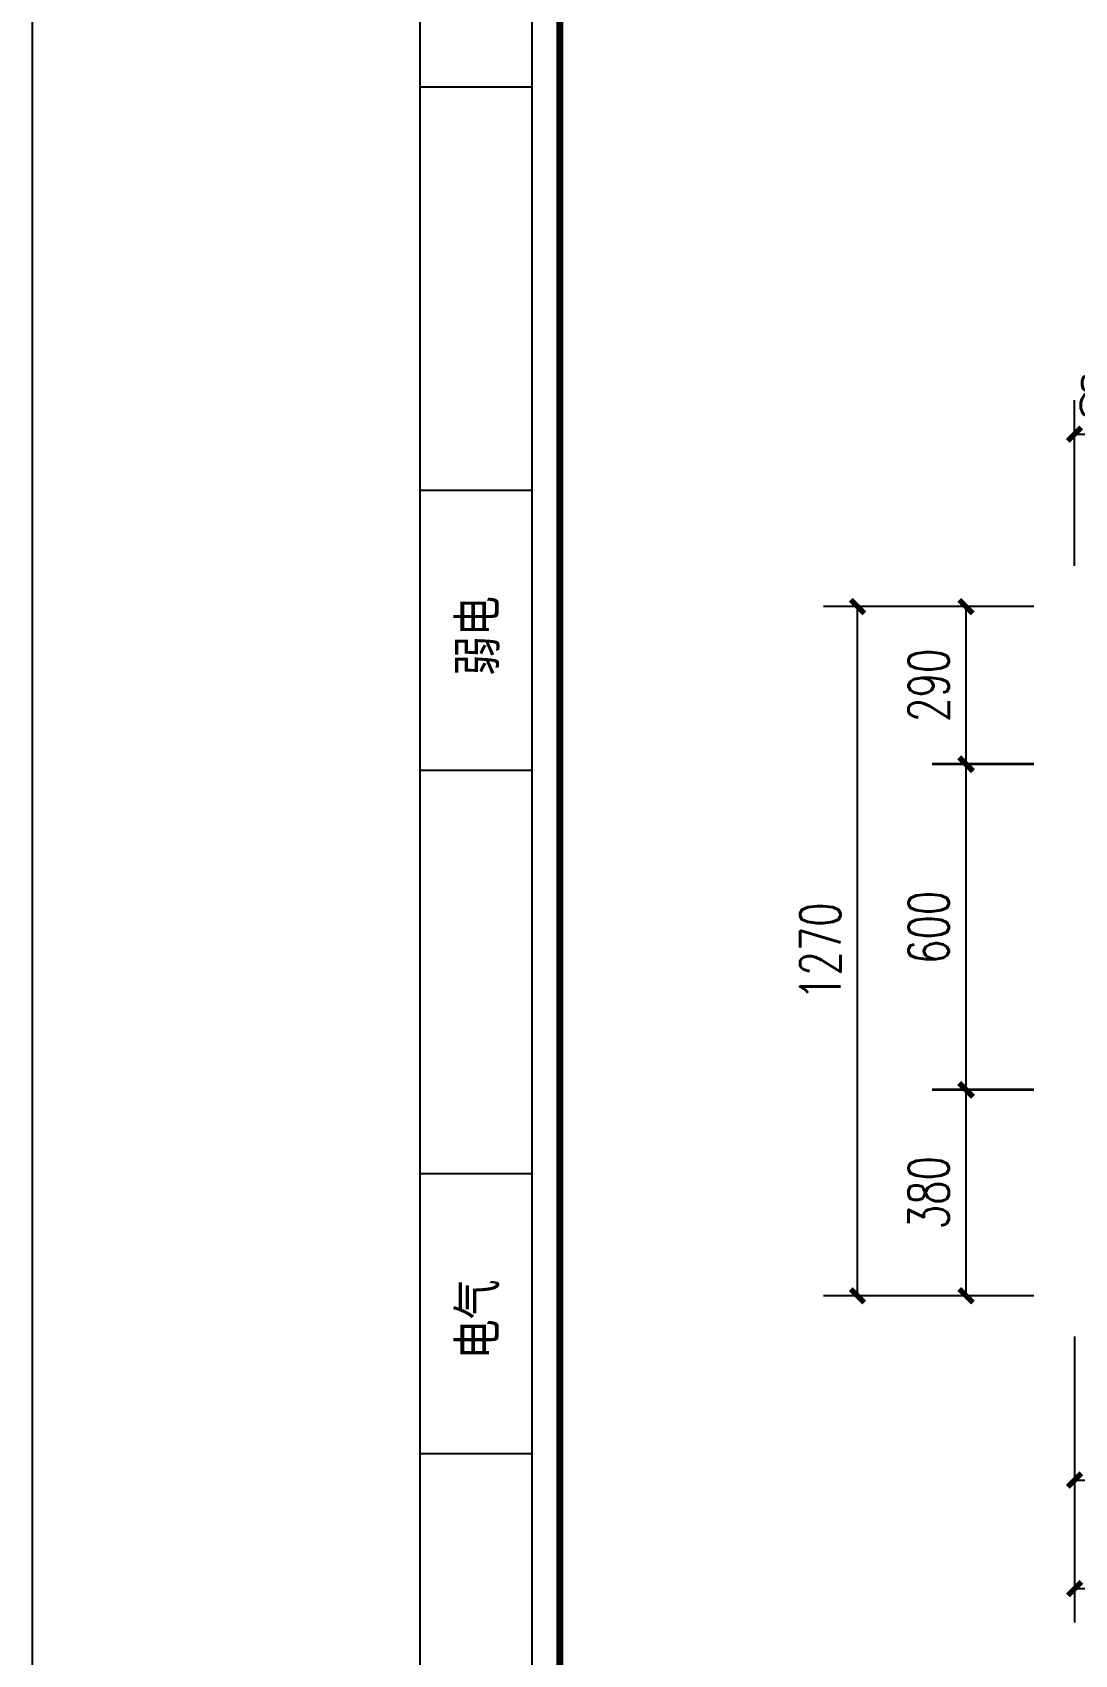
# Model space of a CAD drawing. Header units: millimetres. Extents: x 44261 to 69296, y 20351 to 31510.
# Drawn here: x 53516 to 55436, y 25070 to 28060 of the extents above; entities that cross this region are included whole.
import ezdxf
from ezdxf.enums import TextEntityAlignment as Align

# ---------------------------------------------------------------- set-up
doc = ezdxf.new("R2010")
doc.units = ezdxf.units.MM
doc.header["$LTSCALE"] = 1000
doc.layers.get('0').update_dxf_attribs({"lineweight": 25})
doc.layers.add('DIM_MODI', color=6, linetype='Continuous', plot=False)
for name, color, linetype in [('Hatch_70%', 252, 'Continuous'), ('PUB_DIM', 3, 'Continuous'), ('PUB_TITLE', 4, 'Continuous')]:
    doc.layers.add(name, color=color, linetype=linetype)
doc.styles.add('_TCH_DIM_T3', font='SIMPLEX', dxfattribs={"width": 0.705882, "bigfont": 'GBCBIG'})
doc.styles.add('Arial', font='arial.ttf', dxfattribs={"height": 250})
doc.styles.add('HZXY', font='romand.shx', dxfattribs={"bigfont": 'hzxy.shx'})
doc.dimstyles.new('_TCH_ARCH&&25', dxfattribs={"dimtxt": 74.375, "dimasz": 25, "dimexe": 62.5, "dimexo": 75, "dimgap": 31.5625, "dimtad": 1, "dimdec": 0, "dimzin": 0, "dimdsep": 46, "dimtxsty": '_TCH_DIM_T3', "dimblk": 'ARCHTICK', "dimcen": 0.09, "dimclrt": 7, "dimazin": 2, "dimtfac": 1, "dimtdec": 0, "dimtix": 1, "dimtmove": 2, "dimatfit": 3, "dimfxl": 0, "dimtolj": 1, "dimtzin": 0, "dimarcsym": 0})

# ---------------------------------------------------------------- blocks, each defined once
blk = doc.blocks.new('_ArchTick')
at = {"color": 0, "linetype": 'ByBlock', "const_width": 0.4}
blk.add_lwpolyline([(-0.5, -0.5), (0.5, 0.5)], dxfattribs=at)
blk = doc.blocks.new('*D25')
at = {"layer": 'Defpoints', "color": 0, "transparency": 16777216}
for p in [(55436.5, 25730.5), (58316.3, 25730.5), (58316.3, 25191.8)]:
    blk.add_point(p, dxfattribs=at)
at = {"layer": 'PUB_DIM', "color": 0, "lineweight": -2, "transparency": 16777216}
for p, q in [((55436.5, 25655.5), (55436.5, 25129.3)), ((58316.3, 25655.5), (58316.3, 25129.3)), ((55436.5, 25191.8), (58316.3, 25191.8))]:
    blk.add_line(p, q, dxfattribs=at)
at = {"layer": 'PUB_DIM', "color": 0, "lineweight": -2, "transparency": 16777216, "xscale": 25, "yscale": 25, "zscale": 25, "rotation": 180}
blk.add_blockref('_ArchTick', (55436.5, 25191.8), dxfattribs=at)
at = {"layer": 'PUB_DIM', "color": 0, "lineweight": -2, "transparency": 16777216, "xscale": 25, "yscale": 25, "zscale": 25}
blk.add_blockref('_ArchTick', (58316.3, 25191.8), dxfattribs=at)
at = {"layer": 'PUB_DIM', "color": 7, "transparency": 16777216, "insert": (56876.4, 25260.5), "char_height": 74.38, "attachment_point": 5, "style": '_TCH_DIM_T3'}
blk.add_mtext('\\A1;2880', dxfattribs=at)
blk = doc.blocks.new('*D28')
at = {"layer": 'Defpoints', "color": 0, "transparency": 16777216}
for p in [(55036.5, 27001.5), (55295.6, 27001.5), (55295.6, 25731.5)]:
    blk.add_point(p, dxfattribs=at)
at = {"layer": 'PUB_DIM', "color": 0, "lineweight": -2, "transparency": 16777216}
for p, q in [((55220.6, 27001.5), (54974, 27001.5)), ((55036.5, 25731.5), (55036.5, 27001.5)), ((55220.6, 25731.5), (54974, 25731.5))]:
    blk.add_line(p, q, dxfattribs=at)
at = {"layer": 'PUB_DIM', "color": 0, "lineweight": -2, "transparency": 16777216, "xscale": 25, "yscale": 25, "zscale": 25}
for p, rotation in [((55036.5, 27001.5), 90), ((55036.5, 25731.5), 270)]:
    blk.add_blockref('_ArchTick', p, dxfattribs=dict(at, rotation=rotation))
at = {"layer": 'PUB_DIM', "color": 7, "transparency": 16777216, "insert": (54967.7, 26366.5), "char_height": 74.38, "attachment_point": 5, "rotation": 90, "style": '_TCH_DIM_T3'}
blk.add_mtext('\\A1;1270', dxfattribs=at)
blk = doc.blocks.new('*D130')
at = {"layer": 'Defpoints', "color": 0, "transparency": 16777216}
for p in [(55236.5, 27001.5), (55436.5, 27001.5), (55436.5, 26711.5)]:
    blk.add_point(p, dxfattribs=at)
at = {"layer": 'PUB_DIM', "color": 0, "lineweight": -2, "transparency": 16777216}
for p, q in [((55361.5, 27001.5), (55174, 27001.5)), ((55236.5, 26711.5), (55236.5, 27001.5)), ((55361.5, 26711.5), (55174, 26711.5))]:
    blk.add_line(p, q, dxfattribs=at)
at = {"layer": 'PUB_DIM', "color": 0, "lineweight": -2, "transparency": 16777216, "xscale": 25, "yscale": 25, "zscale": 25}
for p, rotation in [((55236.5, 27001.5), 90), ((55236.5, 26711.5), 270)]:
    blk.add_blockref('_ArchTick', p, dxfattribs=dict(at, rotation=rotation))
at = {"layer": 'PUB_DIM', "color": 7, "transparency": 16777216, "insert": (55167.7, 26856.5), "char_height": 74.38, "attachment_point": 5, "rotation": 90, "style": '_TCH_DIM_T3'}
blk.add_mtext('\\A1;290', dxfattribs=at)
blk = doc.blocks.new('*D129')
at = {"layer": 'Defpoints', "color": 0, "transparency": 16777216}
for p in [(55236.5, 26710.5), (55436.5, 26710.5), (55436.5, 26110.5)]:
    blk.add_point(p, dxfattribs=at)
at = {"layer": 'PUB_DIM', "color": 0, "lineweight": -2, "transparency": 16777216}
for p, q in [((55361.5, 26710.5), (55174, 26710.5)), ((55236.5, 26110.5), (55236.5, 26710.5)), ((55361.5, 26110.5), (55174, 26110.5))]:
    blk.add_line(p, q, dxfattribs=at)
at = {"layer": 'PUB_DIM', "color": 0, "lineweight": -2, "transparency": 16777216, "xscale": 25, "yscale": 25, "zscale": 25}
for p, rotation in [((55236.5, 26710.5), 90), ((55236.5, 26110.5), 270)]:
    blk.add_blockref('_ArchTick', p, dxfattribs=dict(at, rotation=rotation))
at = {"layer": 'PUB_DIM', "color": 7, "transparency": 16777216, "insert": (55167.7, 26410.5), "char_height": 74.38, "attachment_point": 5, "rotation": 90, "style": '_TCH_DIM_T3'}
blk.add_mtext('\\A1;600', dxfattribs=at)
blk = doc.blocks.new('*D131')
at = {"layer": 'Defpoints', "color": 0, "transparency": 16777216}
for p in [(55236.5, 26111.5), (55436.5, 26111.5), (55436.5, 25731.5)]:
    blk.add_point(p, dxfattribs=at)
at = {"layer": 'PUB_DIM', "color": 0, "lineweight": -2, "transparency": 16777216}
for p, q in [((55361.5, 26111.5), (55174, 26111.5)), ((55236.5, 25731.5), (55236.5, 26111.5)), ((55361.5, 25731.5), (55174, 25731.5))]:
    blk.add_line(p, q, dxfattribs=at)
at = {"layer": 'PUB_DIM', "color": 0, "lineweight": -2, "transparency": 16777216, "xscale": 25, "yscale": 25, "zscale": 25}
for p, rotation in [((55236.5, 26111.5), 90), ((55236.5, 25731.5), 270)]:
    blk.add_blockref('_ArchTick', p, dxfattribs=dict(at, rotation=rotation))
at = {"layer": 'PUB_DIM', "color": 7, "transparency": 16777216, "insert": (55167.7, 25921.5), "char_height": 74.38, "attachment_point": 5, "rotation": 90, "style": '_TCH_DIM_T3'}
blk.add_mtext('\\A1;380', dxfattribs=at)
blk = doc.blocks.new('*D33')
at = {"layer": 'Defpoints', "color": 0, "transparency": 16777216}
for p in [(55516.5, 27319.3), (55436.5, 27001.5), (55516.5, 27001.5)]:
    blk.add_point(p, dxfattribs=at)
at = {"layer": 'PUB_DIM', "color": 0, "lineweight": -2, "transparency": 16777216}
for p, q in [((55436.5, 27076.5), (55436.5, 27381.8)), ((55516.5, 27076.5), (55516.5, 27381.8)), ((55436.5, 27319.3), (55516.5, 27319.3))]:
    blk.add_line(p, q, dxfattribs=at)
at = {"layer": 'PUB_DIM', "color": 0, "lineweight": -2, "transparency": 16777216, "xscale": 25, "yscale": 25, "zscale": 25}
for p, rotation in [((55436.5, 27319.3), 180.0001956864245), ((55516.5, 27319.3), 0.0001956864244947184)]:
    blk.add_blockref('_ArchTick', p, dxfattribs=dict(at, rotation=rotation))
at = {"layer": 'PUB_DIM', "color": 7, "transparency": 16777216, "insert": (55486.3, 27390.3), "char_height": 74.38, "attachment_point": 5, "rotation": 0.0002, "style": '_TCH_DIM_T3'}
blk.add_mtext('\\A1;80', dxfattribs=at)
blk = doc.blocks.new('*D43')
at = {"layer": 'Defpoints', "color": 0, "transparency": 16777216}
for p in [(55436.5, 25731.5), (55706.5, 25731.5), (55706.5, 25391.8)]:
    blk.add_point(p, dxfattribs=at)
at = {"layer": 'PUB_DIM', "color": 0, "lineweight": -2, "transparency": 16777216}
for p, q in [((55436.5, 25656.5), (55436.5, 25329.3)), ((55706.5, 25656.5), (55706.5, 25329.3)), ((55436.5, 25391.8), (55706.5, 25391.8))]:
    blk.add_line(p, q, dxfattribs=at)
at = {"layer": 'PUB_DIM', "color": 0, "lineweight": -2, "transparency": 16777216, "xscale": 25, "yscale": 25, "zscale": 25, "rotation": 180}
blk.add_blockref('_ArchTick', (55436.5, 25391.8), dxfattribs=at)
at = {"layer": 'PUB_DIM', "color": 0, "lineweight": -2, "transparency": 16777216, "xscale": 25, "yscale": 25, "zscale": 25}
blk.add_blockref('_ArchTick', (55706.5, 25391.8), dxfattribs=at)
at = {"layer": 'PUB_DIM', "color": 7, "transparency": 16777216, "insert": (55571.5, 25460.5), "char_height": 74.38, "attachment_point": 5, "style": '_TCH_DIM_T3'}
blk.add_mtext('\\A1;270', dxfattribs=at)
blk = doc.blocks.new('A3TITLER14-1')
at = {"layer": 'PUB_TITLE'}
for p, q in [((19, 286), (19, 11)), ((24.493, 286), (24.493, 11)), ((19, 202.487), (24.493, 202.487)), ((19, 182.703), (24.493, 182.703)), ((19, 168.971), (24.493, 168.971)), ((19, 149.187), (24.493, 149.187)), ((19, 135.454), (24.493, 135.454))]:
    blk.add_line(p, q, dxfattribs=at)
at = {"layer": 'PUB_TITLE', "style": 'HZXY'}
for s, p in [('弱电', (22.911, 173.6)), ('电气', (22.911, 140.083))]:
    blk.add_text(s, height=2.0599, rotation=90, dxfattribs=at).set_placement(p)
blk = doc.blocks.new('A3-TK')
at = {"layer": 'PUB_TITLE', "const_width": 10.3}
blk.add_lwpolyline([(65047.4, -3363.6), (54666.7, -3363.6), (54666.7, -11603.3), (65047.4, -11603.3)], close=True, dxfattribs=at)
at = {"layer": 'PUB_TITLE', "xscale": 30, "yscale": 30, "zscale": 30}
blk.add_blockref('A3TITLER14-1', (53890.7, -11938.4), dxfattribs=at)
at = {"layer": 'PUB_TITLE', "style": 'HZXY', "width": 0.9, "flags": 8}
for tag, p in [('业主名称', (65644.3, -6414.3)), ('工程名称', (65644.3, -7027.5))]:
    blk.add_attdef(tag, text='', height=90, dxfattribs=at).set_placement(p, align=Align.CENTER)
at = {"layer": 'PUB_TITLE', "flags": 8}
for tag, p, height, style in [('第三版', (65160.4, -8878.2), 60, 'HZXY'), ('第二版', (65160.4, -9001.8), 60, 'HZXY'), ('第一版', (65160.4, -9125.4), 60, 'HZXY'), ('施工图', (65444.7, -9313.6), 60, 'HZXY'), ('工艺', (65444.7, -9486.2), 60, 'HZXY'), ('1:30', (65444.7, -9634.4), 45, 'Arial'), ('2016.10', (65444.7, -9796), 45, 'Arial')]:
    blk.add_attdef(tag, p, '', height=height, dxfattribs=dict(at, style=style))
at = {"layer": 'PUB_TITLE', "style": 'Arial', "flags": 8}
blk.add_attdef('160301', text='', height=45, dxfattribs=at).set_placement((65649.5, -10993.9), align=Align.CENTER)
blk = doc.blocks.new('图框-A3-50')
at = {"layer": 'PUB_TITLE'}
blk.add_lwpolyline([(0, 8910), (12600, 8910), (12600, 0), (0, 0)], close=True, dxfattribs=at)
blk.add_blockref('A3-TK', (-53890.7, 11938.4))
at = {"layer": 'PUB_TITLE', "style": 'Arial', "flags": 8}
blk.add_attdef('2017.12', (11631.6, 2816.5), '', height=45, dxfattribs=at)
blk = doc.blocks.new('A$C3CA65E05')
at = {"layer": 'DIM_MODI'}
blk.add_lwpolyline([(0, 8910), (12600, 8910), (12600, 0), (0, 0)], close=True, dxfattribs=at)
blk = doc.blocks.new('A$C1E0F1A4C')
at = {"layer": 'DIM_MODI', "xscale": 1.666666666666667, "yscale": 1.666666666666667, "zscale": 1.666666666666667}
blk.add_blockref('A$C3CA65E05', (0, -14850), dxfattribs=at)
at = {"layer": 'PUB_TITLE', "xscale": 1.666666666666667, "yscale": 1.666666666666667, "zscale": 1.666666666666667}
blk.add_blockref('图框-A3-50', (0, -14850), dxfattribs=at)

msp = doc.modelspace()

# ---------------------------------------------------------------- block references
at = {"layer": 'Hatch_70%', "xscale": 0.7514450867052023, "yscale": 0.7514450867052023, "zscale": 0.7514450867052023}
msp.add_blockref('A$C1E0F1A4C', (53515.9, 31510.2), dxfattribs=at)

# ---------------------------------------------------------------- dimensions: what is measured, and where the dimension line sits
at = {"layer": 'PUB_DIM'}
dim = msp.add_linear_dim(base=(55516.5, 27319.3), p1=(55436.5, 27001.5), p2=(55516.5, 27001.5), angle=0.0002, dimstyle='_TCH_ARCH&&25', dxfattribs=at)
dim.commit()
dim.dimension.update_dxf_attribs({"geometry": '*D33', "text_midpoint": (55486.3, 27390.3), "dimtype": 129})
for p1, p2, distance, picture, middle in [((55295.6, 25731.5), (55295.6, 27001.5), 259.2, '*D28', (54967.7, 26366.5)), ((55436.5, 26711.5), (55436.5, 27001.5), 200, '*D130', (55167.7, 26856.5)), ((55436.5, 26110.5), (55436.5, 26710.5), 200, '*D129', (55167.7, 26410.5)), ((55436.5, 25731.5), (55436.5, 26111.5), 200, '*D131', (55167.7, 25921.5)), ((55436.5, 25731.5), (55706.5, 25731.5), -339.7, '*D43', (55571.5, 25460.5)), ((55436.5, 25730.5), (58316.3, 25730.5), -538.7, '*D25', (56876.4, 25260.5))]:
    dim = msp.add_aligned_dim(p1=p1, p2=p2, distance=distance, dimstyle='_TCH_ARCH&&25', dxfattribs=at)
    dim.commit()
    dim.dimension.update_dxf_attribs({"geometry": picture, "text_midpoint": middle})

doc.saveas('drawing.dxf')
